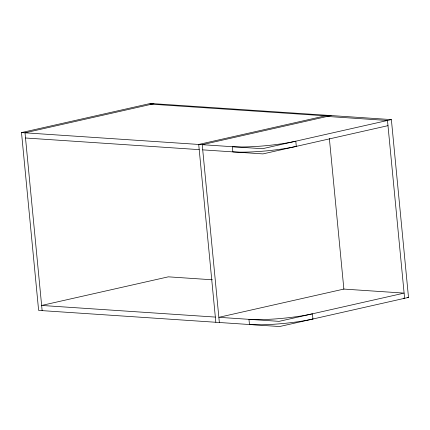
<?xml version="1.0" encoding="UTF-8"?>
<svg xmlns="http://www.w3.org/2000/svg" width="430" height="430" viewBox="0 0 430 430"><rect width="100%" height="100%" fill="white"/><g stroke="black" fill="none" stroke-linecap="round" stroke-linejoin="round"><path stroke-width="0.64" d="M21.5 132.58L150.414 103.463L391.375 119.599L408.5 297.42L279.586 326.537L38.625 310.401L21.5 132.58L262.467 148.715L391.375 119.599M152.118 103.576L149.898 104.076L327.208 115.95L329.428 115.45M153.924 103.694L25.015 132.816L42.135 310.637M327.622 115.331L198.708 144.448L215.833 322.269M331.138 115.562L202.224 144.679L219.348 322.505M387.989 125.662L262.966 153.902L202.724 149.866M327.246 116.444L387.489 120.475L404.608 298.302L403.27 298.21M25.515 137.998L199.208 149.635M212.42 279.79L168.329 276.834L41.635 305.45L215.333 317.082M407.162 297.334L408.5 297.42M329.369 138.503L343.855 288.917M343.871 289.078L218.849 317.318L279.086 321.35L404.109 293.115L343.871 289.078M296.302 146.372L295.802 141.185A45.134 6.514 -5.5 0 1 232.345 146.7L232.845 151.887A45.134 6.514 -5.5 0 0 296.302 146.372M312.927 319.006L312.427 313.819A45.134 6.514 -5.5 0 1 248.97 319.334L249.464 324.521A45.134 6.514 -5.5 0 0 312.927 319.006"/></g></svg>
